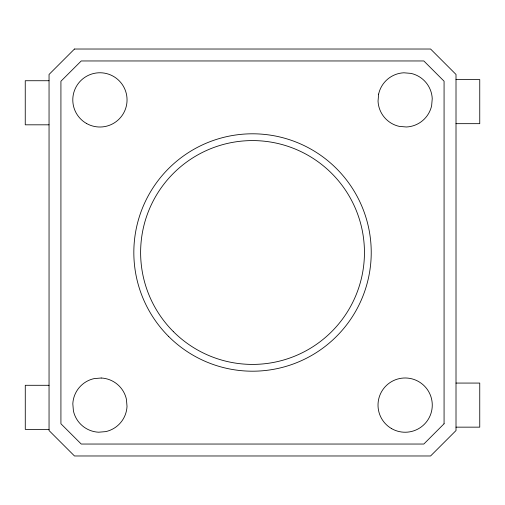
<?xml version="1.0" encoding="UTF-8"?>
<svg xmlns="http://www.w3.org/2000/svg" width="505" height="505" viewBox="0 0 505 505"><rect width="100%" height="100%" fill="white"/><g stroke="black" fill="none" stroke-linecap="round" stroke-linejoin="round"><path stroke-width="0.76" d="M456.009 79.575L479.75 79.575L479.75 123.668L456.009 123.668M48.991 80.731L25.25 80.731L25.25 124.817L48.991 124.817M456.009 383.068L479.75 383.068L479.75 427.154L456.009 427.154M49.017 385.296L25.275 385.296L25.275 429.383L49.017 429.383M378.636 94.088L378.037 101.145A27.131 27.131 0 0 0 399.341 126.395L406.399 126.989A27.131 27.131 0 0 0 431.642 105.69L432.242 98.633A27.131 27.131 0 0 0 410.937 73.389L403.88 72.789A27.131 27.131 0 0 0 378.636 94.088M444.072 423.764L423.828 444.04L81.236 444.04L60.922 423.764L60.922 81.236L81.236 60.96L423.828 60.96L444.072 81.204L444.072 423.764M74.487 49.023L49.048 74.456L49.048 430.544L74.487 455.977L430.576 455.977L456.009 430.544L456.009 74.456L430.576 49.023L74.487 49.023M101.215 378.011L94.157 378.599A27.131 27.131 0 0 0 72.821 403.817L73.408 410.874A27.131 27.131 0 0 0 98.627 432.211L105.684 431.623A27.131 27.131 0 0 0 127.02 406.405L126.433 399.341A27.131 27.131 0 0 0 101.215 378.011M86.355 123.384A27.131 27.131 0 0 0 127.052 99.889A27.131 27.131 0 0 0 86.355 76.394A27.131 27.131 0 0 0 86.355 123.384M391.577 428.606A27.131 27.131 0 0 0 432.274 405.111A27.131 27.131 0 0 0 391.577 381.616A27.131 27.131 0 0 0 391.577 428.606M168.601 336.431A118.694 118.694 0 0 0 367.185 283.223A118.694 118.694 0 0 0 221.809 137.846A118.694 118.694 0 0 0 168.601 336.431M173.398 331.633A111.914 111.914 0 0 0 360.633 281.468A111.914 111.914 0 0 0 223.564 144.398A111.914 111.914 0 0 0 173.398 331.633"/></g></svg>
